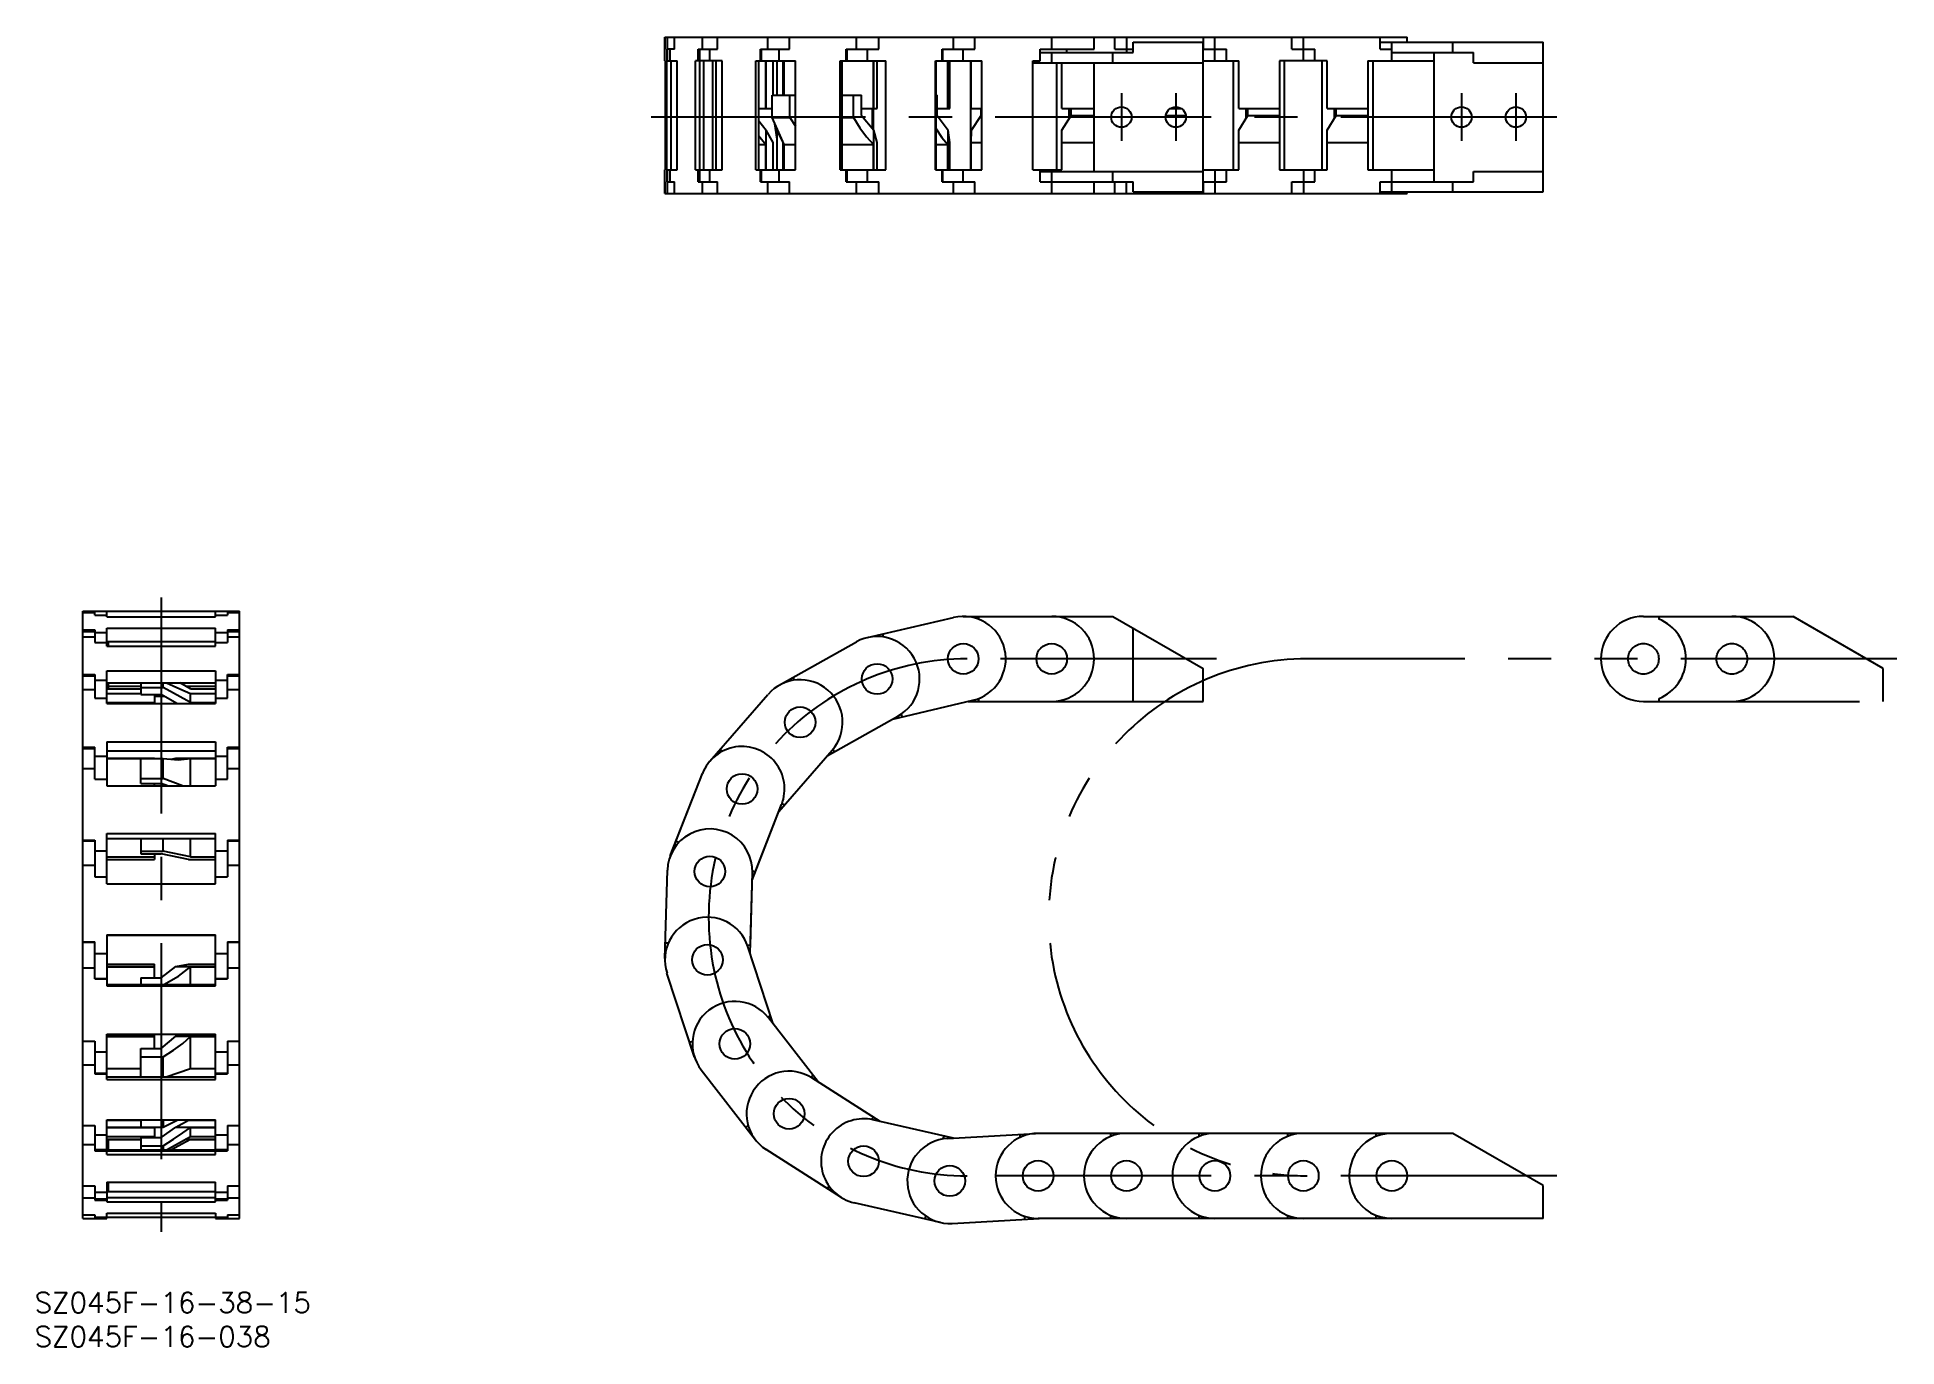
# Model space of a CAD drawing. Extents: x -30 to 244, y -19 to 174.
import ezdxf

# ---------------------------------------------------------------- set-up
doc = ezdxf.new("R2010")
doc.units = 0
doc.linetypes.add('CENTER', pattern=[50.8, 31.75, -6.35, 6.35, -6.35])
doc.linetypes.add('PHANTOM', pattern=[63.5, 31.75, -6.35, 6.35, -6.35, 6.35, -6.35])
doc.layers.get('0').update_dxf_attribs({"linetype": 'CONTINUOUS'})
doc.layers.add('CENTER', color=1, linetype='CENTER')
doc.styles.get("Standard").update_dxf_attribs({"font": 'txt.shx', "height": 3, "bigfont": 'bigfont.shx'})

msp = doc.modelspace()

# ---------------------------------------------------------------- linework, layer by layer
at = {"color": 7, "linetype": 'CONTINUOUS'}
for p, q in [((62.56, 173.64), (171.67, 173.64)), ((62.56, 170.14), (62.56, 173.64)), ((62.61, 171.89), (62.61, 173.64)), ((62.92, 171.89), (62.92, 173.64)), ((63.97, 171.89), (63.97, 173.64)), ((68.07, 171.89), (68.07, 173.64)), ((70.3, 171.89), (70.3, 173.64)), ((77.71, 171.89), (77.71, 173.64)), ((80.85, 171.89), (80.85, 173.64)), ((90.71, 171.89), (90.71, 173.64)), ((93.99, 171.89), (93.99, 173.64)), ((105, 171.89), (105, 173.64)), ((108.12, 171.89), (108.12, 173.64)), ((119.42, 171.89), (119.42, 173.64)), ((125.67, 171.89), (125.67, 173.64)), ((128.72, 171.89), (128.72, 173.64)), ((130.42, 173.64), (130.42, 171.39)), ((131.42, 172.89), (141.67, 172.89)), ((131.42, 171.39), (131.42, 172.89)), ((141.67, 150.89), (141.67, 172.89)), ((141.72, 171.89), (141.72, 173.64)), ((143.42, 170.14), (143.42, 173.64)), ((154.72, 171.89), (154.72, 173.64)), ((156.42, 170.14), (156.42, 173.64)), ((167.72, 171.89), (167.72, 173.64)), ((167.72, 172.89), (191.67, 172.89)), ((169.42, 170.14), (169.42, 172.89)), ((171.67, 172.89), (171.67, 173.64)), ((178.42, 171.39), (178.42, 172.89)), ((191.67, 150.89), (191.67, 172.89)), ((62.56, 170.14), (62.56, 171.89)), ((62.61, 171.89), (62.56, 171.89)), ((62.56, 170.14), (62.64, 170.14)), ((62.64, 154.14), (62.64, 170.14)), ((62.85, 154.14), (62.85, 170.14)), ((62.85, 170.14), (64.35, 170.14)), ((62.88, 170.14), (62.88, 171.89)), ((63.97, 171.89), (62.88, 171.89)), ((62.92, 170.14), (62.92, 171.89)), ((63.35, 170.14), (63.35, 171.89)), ((63.48, 154.14), (63.48, 170.14)), ((64.35, 154.14), (64.35, 170.14)), ((67.07, 154.14), (67.07, 170.14)), ((70.98, 170.14), (67.07, 170.14)), ((67.46, 170.14), (67.46, 171.89)), ((67.46, 171.89), (70.3, 171.89)), ((67.67, 154.14), (67.67, 170.14)), ((67.68, 170.14), (67.68, 171.88)), ((68.27, 154.14), (68.27, 170.14)), ((69.18, 170.14), (69.18, 171.89)), ((69.59, 154.14), (69.59, 170.14)), ((70.09, 154.14), (70.09, 170.14)), ((70.98, 154.14), (70.98, 170.14)), ((75.91, 170.14), (81.77, 170.14)), ((75.91, 154.14), (75.91, 170.14)), ((76.39, 154.14), (76.39, 170.14)), ((76.59, 171.89), (80.85, 171.89)), ((76.59, 170.14), (76.59, 171.89)), ((76.77, 170.14), (76.77, 171.88)), ((77.41, 163.14), (77.41, 170.14)), ((77.45, 163.14), (77.45, 170.14)), ((78.45, 165.14), (78.45, 170.14)), ((79.08, 165.14), (79.08, 170.14)), ((79.37, 170.14), (79.37, 171.89)), ((79.93, 165.14), (79.93, 170.14)), ((80.08, 165.14), (80.08, 170.14)), ((81.77, 154.14), (81.77, 170.14)), ((88.31, 154.14), (88.31, 170.14)), ((88.31, 170.14), (95.02, 170.14)), ((88.62, 154.14), (88.62, 170.14)), ((89.22, 170.14), (89.22, 171.89)), ((89.22, 171.89), (93.99, 171.89)), ((89.34, 170.14), (89.34, 171.88)), ((92.34, 170.14), (92.34, 171.89)), ((93.2, 163.14), (93.2, 170.14)), ((93.25, 163.14), (93.25, 170.14)), ((93.77, 163.14), (93.77, 170.14)), ((95.02, 154.14), (95.02, 170.14)), ((102.32, 154.14), (102.32, 170.14)), ((102.32, 170.14), (109.17, 170.14)), ((102.46, 154.14), (102.46, 170.14)), ((103.34, 170.14), (103.34, 171.89)), ((103.34, 171.89), (108.12, 171.89)), ((103.4, 170.14), (103.4, 171.88)), ((104.15, 163.14), (104.15, 170.14)), ((104.19, 163.14), (104.19, 170.14)), ((104.44, 163.14), (104.44, 170.14)), ((106.42, 170.14), (106.42, 171.89)), ((107.51, 154.14), (107.51, 170.14)), ((107.58, 163.14), (107.58, 170.14)), ((109.17, 154.14), (109.17, 170.14)), ((116.67, 154.14), (116.67, 170.14)), ((116.67, 170.14), (117.72, 170.14)), ((116.67, 169.89), (141.67, 169.89)), ((117.72, 171.89), (125.67, 171.89)), ((117.72, 170.14), (117.72, 171.89)), ((117.72, 171.39), (131.42, 171.39)), ((119.42, 169.89), (119.42, 171.39)), ((120.17, 154.14), (120.17, 169.89)), ((120.92, 163.14), (120.92, 169.89)), ((121.67, 171.39), (121.67, 171.89)), ((125.67, 153.89), (125.67, 169.89)), ((128.42, 169.89), (128.42, 171.39)), ((128.72, 171.89), (131.42, 171.89)), ((141.67, 170.14), (146.92, 170.14)), ((141.72, 171.89), (145.12, 171.89)), ((145.12, 170.14), (145.12, 171.89)), ((146.17, 154.14), (146.17, 170.14)), ((146.92, 163.14), (146.92, 170.14)), ((152.92, 170.14), (152.92, 154.14)), ((159.92, 170.14), (152.92, 170.14)), ((153.67, 154.14), (153.67, 170.14)), ((154.72, 171.89), (158.12, 171.89)), ((158.12, 170.14), (158.12, 171.89)), ((159.17, 154.14), (159.17, 170.14)), ((159.92, 163.14), (159.92, 170.14)), ((165.92, 170.14), (165.92, 154.14)), ((165.92, 170.14), (175.67, 170.14)), ((166.67, 154.14), (166.67, 170.14)), ((167.72, 171.89), (169.42, 171.89)), ((169.42, 171.39), (181.42, 171.39)), ((175.67, 152.39), (175.67, 171.39)), ((181.42, 169.89), (181.42, 171.39)), ((181.42, 169.89), (191.67, 169.89)), ((78.34, 165.14), (81.77, 165.14)), ((78.34, 161.84), (78.34, 165.14)), ((80.92, 161.84), (80.92, 165.14)), ((88.62, 165.14), (91.46, 165.14)), ((90.3, 161.84), (90.3, 165.14)), ((91.46, 162.14), (91.46, 165.14)), ((102.46, 165.14), (102.6, 165.14)), ((102.6, 162.14), (102.6, 165.14)), ((76.39, 163.14), (78.34, 163.14)), ((76.39, 161.34), (77.45, 159.99)), ((80.08, 157.84), (78.34, 161.84)), ((78.34, 161.84), (80.92, 161.84)), ((80.92, 161.84), (81.77, 160.56)), ((88.62, 161.84), (90.3, 161.84)), ((91.46, 163.14), (93.77, 163.14)), ((91.46, 162.14), (93.25, 159.99)), ((93.06, 160.21), (93.06, 163.14)), ((93.2, 160.04), (93.2, 163.14)), ((102.6, 163.14), (104.44, 163.14)), ((102.6, 162.14), (104.19, 159.99)), ((107.58, 163.14), (109.17, 163.14)), ((107.64, 159.99), (109.06, 162.14)), ((109.06, 162.14), (109.06, 163.14)), ((109.06, 162.14), (109.17, 162.14)), ((120.92, 163.14), (125.67, 163.14)), ((120.92, 159.99), (122.27, 162.14)), ((122, 161.71), (122, 163.14)), ((122.27, 162.14), (122.27, 163.14)), ((122.27, 162.14), (125.67, 162.14)), ((136.19, 162.14), (139.15, 162.14)), ((136.84, 163.14), (138.5, 163.14)), ((146.92, 163.14), (152.92, 163.14)), ((146.92, 159.99), (148.27, 162.14)), ((148, 161.71), (148, 163.14)), ((148.27, 162.14), (148.27, 163.14)), ((148.27, 162.14), (152.92, 162.14)), ((159.92, 163.14), (165.92, 163.14)), ((159.92, 159.99), (161.27, 162.14)), ((161, 161.71), (161, 163.14)), ((161.27, 162.14), (161.27, 163.14)), ((161.27, 162.14), (165.92, 162.14)), ((76.39, 159.14), (77.41, 157.84)), ((77.45, 154.14), (77.45, 159.99)), ((78.45, 158.14), (77.45, 159.99)), ((79.08, 158.64), (78.74, 160.9)), ((79.08, 159.99), (79.09, 160.12)), ((79.08, 154.14), (79.08, 159.99)), ((79.93, 158.14), (79.08, 159.99)), ((93.25, 154.14), (93.25, 159.99)), ((93.77, 158.14), (93.25, 159.99)), ((104.19, 154.14), (104.19, 159.99)), ((104.44, 158.14), (104.19, 159.99)), ((107.58, 158.14), (107.64, 159.99)), ((120.92, 154.14), (120.92, 159.99)), ((146.92, 154.14), (146.92, 159.99)), ((159.92, 154.14), (159.92, 159.99)), ((76.39, 157.84), (77.41, 157.84)), ((77.41, 154.14), (77.41, 157.84)), ((78.45, 154.14), (78.45, 158.14)), ((79.93, 154.14), (79.93, 158.14)), ((79.93, 158.14), (79.95, 158.14)), ((80.08, 154.14), (80.08, 157.84)), ((80.08, 157.84), (81.77, 157.84)), ((88.62, 157.84), (93.2, 157.84)), ((93.2, 154.14), (93.2, 157.84)), ((93.77, 154.14), (93.77, 158.14)), ((102.46, 157.84), (104.15, 157.84)), ((104.15, 154.14), (104.15, 157.84)), ((104.44, 154.14), (104.44, 158.14)), ((107.58, 154.14), (107.58, 158.14)), ((107.58, 158.14), (109.17, 158.14)), ((120.92, 158.14), (125.67, 158.14)), ((146.92, 158.14), (152.92, 158.14)), ((159.92, 158.14), (165.92, 158.14)), ((62.56, 154.14), (62.64, 154.14)), ((62.56, 152.39), (62.56, 154.14)), ((62.56, 150.64), (62.56, 154.14)), ((62.85, 154.14), (64.35, 154.14)), ((62.88, 152.39), (62.88, 154.14)), ((62.92, 152.39), (62.92, 154.14)), ((63.35, 152.39), (63.35, 154.14)), ((67.07, 154.14), (70.98, 154.14)), ((67.46, 152.39), (67.46, 154.14)), ((67.68, 152.39), (67.68, 154.14)), ((69.18, 152.39), (69.18, 154.14)), ((75.91, 154.14), (81.77, 154.14)), ((76.59, 152.39), (76.59, 154.14)), ((76.77, 152.39), (76.77, 154.14)), ((79.37, 152.39), (79.37, 154.14)), ((88.31, 154.14), (95.02, 154.14)), ((89.22, 152.39), (89.22, 154.14)), ((89.34, 152.39), (89.34, 154.14)), ((92.34, 152.39), (92.34, 154.14)), ((102.32, 154.14), (109.17, 154.14)), ((103.34, 152.39), (103.34, 154.14)), ((103.4, 152.39), (103.4, 154.14)), ((106.42, 152.39), (106.42, 154.14)), ((116.67, 154.14), (120.92, 154.14)), ((117.72, 152.39), (117.72, 154.14)), ((117.72, 153.89), (141.67, 153.89)), ((119.12, 153.89), (119.12, 154.14)), ((119.42, 150.64), (119.42, 153.89)), ((128.42, 152.39), (128.42, 153.89)), ((141.67, 154.14), (146.92, 154.14)), ((143.42, 154.14), (143.42, 150.64)), ((145.12, 152.39), (145.12, 154.14)), ((152.92, 154.14), (159.92, 154.14)), ((156.42, 154.14), (156.42, 150.64)), ((158.12, 152.39), (158.12, 154.14)), ((165.92, 154.14), (175.67, 154.14)), ((169.42, 150.89), (169.42, 154.14)), ((181.42, 153.89), (191.67, 153.89)), ((181.42, 152.39), (181.42, 153.89)), ((62.61, 152.39), (62.56, 152.39)), ((62.56, 150.64), (171.67, 150.64)), ((62.61, 150.64), (62.61, 152.39)), ((62.88, 152.39), (63.97, 152.39)), ((62.92, 150.64), (62.92, 152.39)), ((63.97, 150.64), (63.97, 152.39)), ((67.46, 152.39), (70.3, 152.39)), ((68.07, 150.64), (68.07, 152.39)), ((70.3, 150.64), (70.3, 152.39)), ((76.59, 152.39), (80.85, 152.39)), ((77.71, 150.64), (77.71, 152.39)), ((80.85, 150.64), (80.85, 152.39)), ((89.22, 152.39), (93.99, 152.39)), ((90.71, 150.64), (90.71, 152.39)), ((93.99, 150.64), (93.99, 152.39)), ((103.34, 152.39), (108.12, 152.39)), ((105, 150.64), (105, 152.39)), ((108.12, 150.64), (108.12, 152.39)), ((117.72, 152.39), (131.42, 152.39)), ((125.67, 150.64), (125.67, 152.39)), ((128.72, 150.64), (128.72, 152.39)), ((130.42, 150.64), (130.42, 152.39)), ((131.42, 150.89), (131.42, 152.39)), ((131.42, 150.89), (141.67, 150.89)), ((141.72, 152.39), (145.12, 152.39)), ((141.72, 150.64), (141.72, 152.39)), ((154.72, 152.39), (158.12, 152.39)), ((154.72, 150.64), (154.72, 152.39)), ((167.72, 152.39), (181.42, 152.39)), ((167.72, 150.64), (167.72, 152.39)), ((167.72, 150.89), (191.67, 150.89)), ((171.67, 150.64), (171.67, 150.89)), ((178.42, 150.89), (178.42, 152.39)), ((-23, 0), (-23, 89.25)), ((-23, 89.25), (0, 89.25)), ((-23, 89.08), (-21.25, 89.08)), ((-21.25, 88.69), (-21.25, 89.25)), ((-21.25, 88.69), (-19.5, 88.69)), ((-19.5, 88.45), (-19.5, 89.25)), ((-19.5, 88.45), (-3.5, 88.45)), ((-3.5, 88.45), (-3.5, 89.25)), ((-3.5, 88.69), (-1.75, 88.69)), ((-1.75, 89.25), (-1.75, 88.69)), ((-1.75, 89.08), (0, 89.08)), ((0, 0), (0, 89.25)), ((92.34, 85.37), (105, 88.34)), ((106.42, 88.5), (119.42, 88.5)), ((108.72, 88.06), (108.72, 88.5)), ((119.43, 88.5), (128.42, 88.5)), ((128.42, 88.5), (141.67, 80.85)), ((-23, 86.5), (-21.25, 86.5)), ((-23, 86.28), (-21.25, 86.28)), ((-23, 85.48), (-21.25, 85.48)), ((-21.25, 86.5), (-21.25, 84.65)), ((-21.25, 86.12), (-19.5, 86.12)), ((-19.5, 86.74), (-3.5, 86.74)), ((-19.5, 84.14), (-19.5, 86.74)), ((-19.5, 84.8), (-3.5, 84.8)), ((-19.25, 84.14), (-19.25, 84.8)), ((-3.5, 84.14), (-3.5, 86.74)), ((-3.5, 86.12), (-1.75, 86.12)), ((-1.75, 86.5), (0, 86.5)), ((-1.75, 86.5), (-1.75, 84.65)), ((-1.75, 86.28), (0, 86.28)), ((-1.75, 85.48), (0, 85.48)), ((94.68, 85.47), (94.58, 85.9)), ((131.42, 76), (131.42, 86.77)), ((-21.25, 84.65), (-19.5, 84.65)), ((-19.5, 84.14), (-3.5, 84.14)), ((-3.5, 84.65), (-1.75, 84.65)), ((79.37, 78.38), (90.71, 84.74)), ((-23, 79.95), (-21.25, 79.95)), ((-23, 79.75), (-21.25, 79.75)), ((-21.25, 79.95), (-21.25, 76.49)), ((-19.5, 80.47), (-3.5, 80.47)), ((-19.5, 75.7), (-19.5, 80.47)), ((-3.5, 80.47), (-3.5, 75.7)), ((-1.75, 79.95), (0, 79.95)), ((-1.75, 76.49), (-1.75, 79.95)), ((-1.75, 79.75), (0, 79.75)), ((81.59, 79.12), (81.37, 79.5)), ((141.67, 76), (141.67, 80.85)), ((-23, 77.77), (-21.25, 77.77)), ((-21.25, 79.12), (-19.5, 79.12)), ((-19.5, 78.72), (-3.5, 78.72)), ((-19.5, 77.85), (-14.5, 77.85)), ((-19.5, 77.17), (-14.5, 77.17)), ((-19.25, 77.85), (-19.25, 78.72)), ((-19.25, 78.25), (-14.5, 78.25)), ((-14.5, 78.72), (-14.5, 76.99)), ((-14.5, 78.06), (-11.21, 78.06)), ((-14.5, 76.99), (-11.5, 76.99)), ((-12.5, 76.99), (-12.5, 75.7)), ((-12.5, 76.75), (-11.06, 76.75)), ((-9.19, 75.7), (-11.5, 76.99)), ((-11.21, 78.06), (-11.21, 78.72)), ((-7.21, 75.82), (-11.21, 78.06)), ((-7.21, 77.85), (-8.72, 78.72)), ((-7.9, 78.25), (-3.5, 78.25)), ((-7.21, 77.85), (-3.5, 77.85)), ((-7.21, 77.17), (-3.5, 77.17)), ((-7.21, 75.82), (-7.21, 77.17)), ((-3.5, 79.12), (-1.75, 79.12)), ((-1.75, 77.77), (0, 77.77)), ((69.18, 67.22), (77.71, 77.03)), ((-21.25, 76.49), (-19.5, 76.49)), ((-19.5, 75.82), (-12.5, 75.82)), ((-19.5, 75.7), (-3.5, 75.7)), ((-7.21, 75.82), (-3.5, 75.82)), ((-3.5, 76.49), (-1.75, 76.49)), ((86.43, 68.01), (96.82, 73.83)), ((96.05, 73.4), (107.85, 76.16)), ((97.43, 73.72), (97.33, 74.15)), ((107.14, 76), (119.42, 76)), ((108.72, 76), (108.72, 76.44)), ((119.42, 76), (131.42, 76)), ((131.42, 76), (141.67, 76)), ((-23, 69.25), (-21.25, 69.25)), ((-23, 69.09), (-21.25, 69.09)), ((-21.25, 64.55), (-21.25, 69.25)), ((-19.5, 70.04), (-3.5, 70.04)), ((-19.5, 70.04), (-19.5, 63.57)), ((-19.5, 68.73), (-3.5, 68.73)), ((-3.5, 70.04), (-3.5, 63.57)), ((-1.75, 64.55), (-1.75, 69.25)), ((-1.75, 69.25), (0, 69.25)), ((-1.75, 69.09), (0, 69.09)), ((71.02, 68.66), (70.69, 68.95)), ((79.32, 59.83), (87.14, 68.82)), ((87.49, 68.6), (87.28, 68.98)), ((-23, 66.13), (-21.25, 66.13)), ((-21.25, 67.96), (-19.5, 67.96)), ((-19.5, 67.63), (-12.5, 67.63)), ((-19.5, 67.62), (-12.5, 67.62)), ((-14.5, 67.61), (-11.21, 67.61)), ((-14.5, 63.92), (-14.5, 67.61)), ((-12.5, 67.63), (-12.5, 67.61)), ((-11.21, 67.61), (-9.02, 67.42)), ((-11.21, 64.64), (-11.21, 67.61)), ((-10.03, 67.51), (-9.36, 67.63)), ((-9.36, 67.63), (-3.5, 67.63)), ((-9.02, 67.42), (-7.21, 67.62)), ((-7.21, 67.62), (-3.5, 67.62)), ((-7.21, 63.57), (-7.21, 67.62)), ((-3.5, 67.96), (-1.75, 67.96)), ((-1.75, 66.13), (0, 66.13)), ((-21.25, 64.55), (-19.5, 64.55)), ((-19.5, 63.57), (-3.5, 63.57)), ((-14.5, 64.64), (-11.21, 64.64)), ((-14.5, 63.92), (-11.5, 63.92)), ((-12.5, 63.57), (-12.5, 63.92)), ((-10.59, 63.57), (-11.5, 63.92)), ((-8.39, 63.57), (-11.21, 64.64)), ((-3.5, 64.55), (-1.75, 64.55)), ((63.35, 53.28), (68.07, 65.39)), ((64.18, 55.42), (68.07, 65.39)), ((75.39, 49.74), (79.72, 60.84)), ((75.83, 50.88), (79.72, 60.84)), ((80.12, 60.75), (79.79, 61.04)), ((-23, 55.61), (-21.25, 55.61)), ((-23, 55.52), (-21.25, 55.52)), ((-21.25, 55.61), (-21.25, 50.23)), ((-19.5, 56.58), (-3.5, 56.58)), ((-19.5, 49.18), (-19.5, 56.58)), ((-19.5, 55.86), (-3.5, 55.86)), ((-14.5, 55.86), (-14.5, 53.58)), ((-11.21, 53.98), (-11.21, 55.86)), ((-7.21, 53.14), (-7.21, 55.86)), ((-3.5, 49.18), (-3.5, 56.58)), ((-1.75, 55.61), (0, 55.61)), ((-1.75, 55.61), (-1.75, 50.23)), ((-1.75, 55.52), (0, 55.52)), ((64.59, 55.26), (64.18, 55.42)), ((-21.25, 54.02), (-19.5, 54.02)), ((-19.5, 53.14), (-12.5, 53.14)), ((-19.5, 52.74), (-12.5, 52.74)), ((-14.5, 53.98), (-11.21, 53.98)), ((-14.5, 53.58), (-11.5, 53.58)), ((-12.5, 53.58), (-12.5, 52.74)), ((-7.5, 52.74), (-11.5, 53.58)), ((-7.21, 53.14), (-11.21, 53.98)), ((-7.5, 52.74), (-3.5, 52.74)), ((-7.21, 53.14), (-3.5, 53.14)), ((-3.5, 54.02), (-1.75, 54.02)), ((-23, 51.93), (-21.25, 51.93)), ((-21.25, 50.23), (-19.5, 50.23)), ((-3.5, 50.23), (-1.75, 50.23)), ((-1.75, 51.93), (0, 51.93)), ((62.56, 38.19), (62.92, 51.18)), ((75.08, 38.92), (75.42, 50.83)), ((75.12, 40.13), (75.42, 50.83)), ((75.83, 50.88), (75.42, 51.03)), ((-19.5, 49.18), (-3.5, 49.18)), ((-19.5, 41.68), (-3.5, 41.68)), ((-19.5, 41.68), (-19.5, 34.2)), ((-19.5, 41.62), (-3.5, 41.62)), ((-3.5, 34.2), (-3.5, 41.68)), ((-23, 40.63), (-21.25, 40.63)), ((-23, 40.62), (-21.25, 40.62)), ((-21.25, 35.2), (-21.25, 40.63)), ((-21.25, 38.93), (-19.5, 38.93)), ((-3.5, 38.93), (-1.75, 38.93)), ((-1.75, 40.63), (0, 40.63)), ((-1.75, 40.63), (-1.75, 35.2)), ((-1.75, 40.62), (0, 40.62)), ((63.06, 40.47), (62.62, 40.48)), ((75.12, 40.13), (74.68, 40.14)), ((78.45, 28.62), (74.75, 39.95)), ((-23, 36.82), (-21.25, 36.82)), ((-19.5, 37.37), (-12.5, 37.37)), ((-19.5, 37.04), (-12.5, 37.04)), ((-19.5, 36.99), (-12.5, 36.99)), ((-12.5, 35.37), (-12.5, 37.37)), ((-11.5, 35.37), (-9.36, 37.04)), ((-9.36, 37.04), (-7.5, 37.37)), ((-9.36, 37.04), (-3.5, 37.04)), ((-7.5, 37.37), (-3.5, 37.37)), ((-7.21, 36.99), (-3.5, 36.99)), ((-7.21, 34.4), (-7.21, 36.99)), ((-1.75, 36.82), (0, 36.82)), ((66.9, 23.71), (62.86, 36.07)), ((-21.25, 35.27), (-19.5, 35.27)), ((-21.25, 35.2), (-19.5, 35.2)), ((-19.5, 34.4), (-3.5, 34.4)), ((-19.5, 34.2), (-3.5, 34.2)), ((-14.5, 35.37), (-11.5, 35.37)), ((-14.5, 35.37), (-14.5, 34.4)), ((-3.5, 35.27), (-1.75, 35.27)), ((-3.5, 35.2), (-1.75, 35.2)), ((77.65, 29.64), (78.07, 29.78)), ((85.08, 20.06), (77.78, 29.48)), ((-23, 26.07), (-21.25, 26.07)), ((-21.25, 26.07), (-21.25, 21.23)), ((-19.5, 27.07), (-3.5, 27.07)), ((-19.5, 20.4), (-19.5, 27.07)), ((-19.5, 26.8), (-12.5, 26.8)), ((-19.5, 26.75), (-12.5, 26.75)), ((-14.5, 20.79), (-14.5, 24.98)), ((-14.5, 24.98), (-11.5, 24.98)), ((-12.5, 24.98), (-12.5, 27.07)), ((-11.5, 24.98), (-9.36, 26.8)), ((-9.36, 26.8), (-8.6, 27.07)), ((-9.36, 26.8), (-3.5, 26.8)), ((-7.21, 26.75), (-3.5, 26.75)), ((-7.21, 22.04), (-7.21, 26.75)), ((-3.5, 20.4), (-3.5, 27.07)), ((-1.75, 26.07), (-1.75, 21.23)), ((-1.75, 26.07), (0, 26.07)), ((66.19, 25.9), (66.6, 26.03)), ((-23, 22.57), (-21.25, 22.57)), ((-21.25, 24.46), (-19.5, 24.46)), ((-19.5, 22.04), (-14.5, 22.04)), ((-14.5, 23.74), (-11.21, 23.74)), ((-11.21, 20.79), (-11.21, 23.74)), ((-10.76, 20.79), (-7.21, 22.04)), ((-7.21, 22.04), (-3.5, 22.04)), ((-3.5, 24.46), (-1.75, 24.46)), ((-1.75, 22.57), (0, 22.57)), ((-21.25, 21.37), (-19.5, 21.37)), ((-21.25, 21.23), (-19.5, 21.23)), ((-19.5, 20.79), (-3.5, 20.79)), ((-19.5, 20.4), (-3.5, 20.4)), ((-3.5, 21.37), (-1.75, 21.37)), ((-3.5, 21.23), (-1.75, 21.23)), ((67.9, 21.82), (75.87, 11.55)), ((83.99, 20.76), (84.34, 21.02)), ((94.21, 14.24), (84.17, 20.65)), ((-19.5, 14.47), (-3.5, 14.47)), ((-19.5, 9.37), (-19.5, 14.47)), ((-19.5, 14.45), (-14.5, 14.45)), ((-14.5, 14.47), (-14.5, 13.41)), ((-11.21, 13.41), (-9.04, 14.47)), ((-11.21, 14.47), (-11.21, 13.41)), ((-9.36, 13.41), (-7.5, 14.45)), ((-7.5, 14.45), (-3.5, 14.45)), ((-3.5, 9.37), (-3.5, 14.47)), ((92.95, 14.53), (93.19, 14.9)), ((104.97, 11.79), (93.15, 14.48)), ((-23, 13.64), (-21.25, 13.64)), ((-21.25, 13.64), (-21.25, 9.94)), ((-21.25, 12.29), (-19.5, 12.29)), ((-19.5, 13.41), (-12.5, 13.41)), ((-19.5, 13.37), (-12.5, 13.37)), ((-19.5, 12.05), (-12.5, 12.05)), ((-19.5, 11.62), (-14.5, 11.62)), ((-19.5, 11.59), (-14.5, 11.59)), ((-19.5, 11.51), (-19.25, 11.51)), ((-19.25, 10.08), (-19.25, 11.51)), ((-14.5, 13.41), (-11.21, 13.41)), ((-14.5, 11.9), (-11.5, 11.9)), ((-14.5, 11.9), (-14.5, 10.08)), ((-12.5, 13.41), (-12.5, 11.9)), ((-11.5, 11.9), (-9.36, 13.41)), ((-10.71, 10.08), (-7.21, 12.05)), ((-9.36, 13.41), (-3.5, 13.41)), ((-7.97, 11.62), (-3.5, 11.62)), ((-7.21, 13.37), (-3.5, 13.37)), ((-7.21, 12.05), (-7.21, 13.37)), ((-7.21, 12.05), (-3.5, 12.05)), ((-7.21, 11.59), (-3.5, 11.59)), ((-3.5, 12.29), (-1.75, 12.29)), ((-1.75, 13.64), (0, 13.64)), ((-1.75, 13.64), (-1.75, 9.94)), ((74.46, 13.37), (74.8, 13.63)), ((103.49, 11.68), (103.59, 12.11)), ((104.08, 11.74), (117.06, 12.49)), ((114.79, 11.92), (114.77, 12.36)), ((178.42, 12.5), (117.42, 12.5)), ((128.12, 12.06), (128.12, 12.5)), ((141.12, 12.06), (141.12, 12.5)), ((154.12, 12.06), (154.12, 12.5)), ((167.12, 12.06), (167.12, 12.5)), ((191.67, 4.85), (178.42, 12.5)), ((-23, 10.85), (-21.25, 10.85)), ((-21.25, 10.14), (-19.5, 10.14)), ((-21.25, 9.94), (-19.5, 9.94)), ((-19.5, 10.08), (-3.5, 10.08)), ((-19.5, 9.91), (-3.5, 9.91)), ((-19.5, 9.37), (-3.5, 9.37)), ((-14.5, 10.67), (-11.21, 10.67)), ((-11.21, 10.67), (-11.21, 10.08)), ((-3.5, 10.14), (-1.75, 10.14)), ((-3.5, 9.94), (-1.75, 9.94)), ((-1.75, 10.85), (0, 10.85)), ((88.41, 3.12), (77.45, 10.11)), ((-23, 4.78), (-21.25, 4.78)), ((-23, 3.04), (-21.25, 3.04)), ((-21.25, 4.78), (-21.25, 2.66)), ((-21.25, 3.86), (-19.5, 3.86)), ((-21.25, 2.88), (-19.5, 2.88)), ((-19.5, 5.34), (-3.5, 5.34)), ((-19.5, 5.34), (-19.5, 2.43)), ((-19.5, 3.97), (-3.5, 3.97)), ((-19.5, 3.05), (-3.5, 3.05)), ((-19.25, 3.97), (-19.25, 5.34)), ((-3.5, 2.43), (-3.5, 5.34)), ((-3.5, 3.86), (-1.75, 3.86)), ((-3.5, 2.88), (-1.75, 2.88)), ((-1.75, 4.78), (0, 4.78)), ((-1.75, 4.78), (-1.75, 2.66)), ((-1.75, 3.04), (0, 3.04)), ((86.47, 4.36), (86.7, 4.72)), ((191.67, 0), (191.67, 4.85)), ((-23, 0.53), (-21.25, 0.53)), ((-23, 0), (-19.5, 0)), ((-21.25, 2.66), (-19.5, 2.66)), ((-21.25, 0.53), (-21.25, 0)), ((-21.25, 0.16), (-19.5, 0.16)), ((-19.5, 2.43), (-3.5, 2.43)), ((-19.5, 0.77), (-3.5, 0.77)), ((-19.5, 0), (-19.5, 0.77)), ((-19.5, 0.17), (-3.5, 0.17)), ((-3.5, 2.66), (-1.75, 2.66)), ((-3.5, 0.77), (-3.5, 0)), ((-3.5, 0.16), (-1.75, 0.16)), ((-3.5, 0), (0, 0)), ((-1.75, 0.53), (0, 0.53)), ((-1.75, 0.53), (-1.75, 0)), ((103.06, -0.59), (90.38, 2.29)), ((100.81, -0.08), (100.91, 0.35)), ((104.8, -0.74), (117.6, 0)), ((115.48, -0.12), (115.46, 0.32)), ((191.67, 0), (117.42, 0)), ((128.12, 0), (128.12, 0.44)), ((141.12, 0), (141.12, 0.44)), ((154.12, 0), (154.12, 0.44)), ((167.12, 0), (167.12, 0.44))]:
    msp.add_line(p, q, dxfattribs=at)
at = {"color": 3, "linetype": 'PHANTOM'}
for p, q in [((206.42, 88.5), (228.42, 88.5)), ((208.72, 88.06), (208.72, 88.5)), ((241.67, 80.85), (228.42, 88.5)), ((243.67, 82.25), (156.98, 82.25)), ((241.67, 76), (241.67, 80.85)), ((206.42, 76), (241.67, 76)), ((208.72, 76), (208.72, 76.44))]:
    msp.add_line(p, q, dxfattribs=at)
at = {"color": 7, "linetype": 'CONTINUOUS'}
for points in [[(90.3, 161.84), (91.2, 160.32), (92.18, 158.98), (93.2, 157.84)], [(102.46, 160.17), (103.27, 158.91), (104.15, 157.84)], [(-10.72, 78.72), (-8.78, 77.82), (-7.21, 77.17)], [(-11.09, 34.4), (-8.94, 35.6), (-7.21, 36.99)], [(-11.21, 23.74), (-9.68, 24.71), (-8.34, 25.72), (-7.21, 26.75)], [(-11.21, 10.67), (-9.68, 11.65), (-8.34, 12.56), (-7.21, 13.37)], [(-7.21, 11.59), (-8.47, 10.91), (-10, 10.08)]]:
    msp.add_lwpolyline(points, dxfattribs=at)
for centre, radius in [((129.67, 161.89), 1.5), ((137.67, 161.89), 1.5), ((179.67, 161.89), 1.5), ((187.67, 161.89), 1.5), ((106.42, 82.25), 2.25), ((119.42, 82.25), 2.25), ((93.76, 79.29), 2.25), ((82.43, 72.93), 2.25), ((73.9, 63.12), 2.25), ((69.17, 51), 2.25), ((68.81, 38.01), 2.25), ((72.84, 25.65), 2.25), ((80.81, 15.38), 2.25), ((91.77, 8.39), 2.25), ((117.42, 6.25), 2.25), ((130.42, 6.25), 2.25), ((143.42, 6.25), 2.25), ((156.42, 6.25), 2.25), ((169.42, 6.25), 2.25), ((104.44, 5.5), 2.25)]:
    msp.add_circle(centre, radius, dxfattribs=at)
at = {"color": 3, "linetype": 'PHANTOM'}
for centre in [(206.42, 82.25), (219.42, 82.25), (219.42, 82.25)]:
    msp.add_circle(centre, 2.25, dxfattribs=at)
at = {"color": 7, "linetype": 'CONTINUOUS'}
for centre, start, end in [((106.42, 82.25), 283.181, 103.181), ((119.42, 82.25), 270, 90), ((93.76, 79.29), 299.2924, 119.2924), ((82.43, 72.93), 318.9905, 138.9905), ((119.42, 82.25), 269.9697, 270.0003), ((73.9, 63.12), 338.6885, 158.6886), ((69.17, 51), 358.3866, 178.3866), ((68.81, 38.01), 18.0847, 198.0847), ((72.84, 25.65), 37.7827, 217.7827), ((80.81, 15.38), 57.4808, 237.4807), ((91.77, 8.39), 77.1788, 257.1788), ((104.44, 5.5), 93.2903, 273.2902), ((117.42, 6.25), 90, 270), ((130.42, 6.25), 90, 270), ((143.42, 6.25), 90, 270), ((156.42, 6.25), 90, 270), ((169.42, 6.25), 89.9997, 270.0003)]:
    msp.add_arc(centre, 6.25, start, end, dxfattribs=at)
at = {"color": 3, "linetype": 'PHANTOM'}
for centre, radius, start, end in [((206.42, 82.25), 6.25, 90, 270), ((206.42, 82.25), 6.25, 291.5924, 68.4076), ((219.42, 82.25), 6.25, 270, 90), ((156.98, 44.25), 38, 90, 270)]:
    msp.add_arc(centre, radius, start, end, dxfattribs=at)
at = {"layer": 'CENTER', "color": 1, "linetype": 'CENTER'}
for p, q in [((129.67, 165.39), (129.67, 158.39)), ((137.67, 165.39), (137.67, 158.39)), ((179.67, 165.39), (179.67, 158.39)), ((187.67, 165.39), (187.67, 158.39)), ((193.67, 161.89), (60.56, 161.89)), ((-11.5, 91.25), (-11.5, -2)), ((143.67, 82.25), (106.98, 82.25)), ((193.67, 6.25), (106.98, 6.25))]:
    msp.add_line(p, q, dxfattribs=at)
msp.add_arc((106.98, 44.25), 38, 90, 270, dxfattribs=at)

# ---------------------------------------------------------------- texts
at = {"color": 7, "linetype": 'CONTINUOUS'}
for s, p in [('SZ045F-16-38-15', (-30.12, -13.88)), ('SZ045F-16-038', (-30.12, -18.88))]:
    msp.add_text(s, height=3, dxfattribs=at).set_placement(p)

doc.saveas('drawing.dxf')
